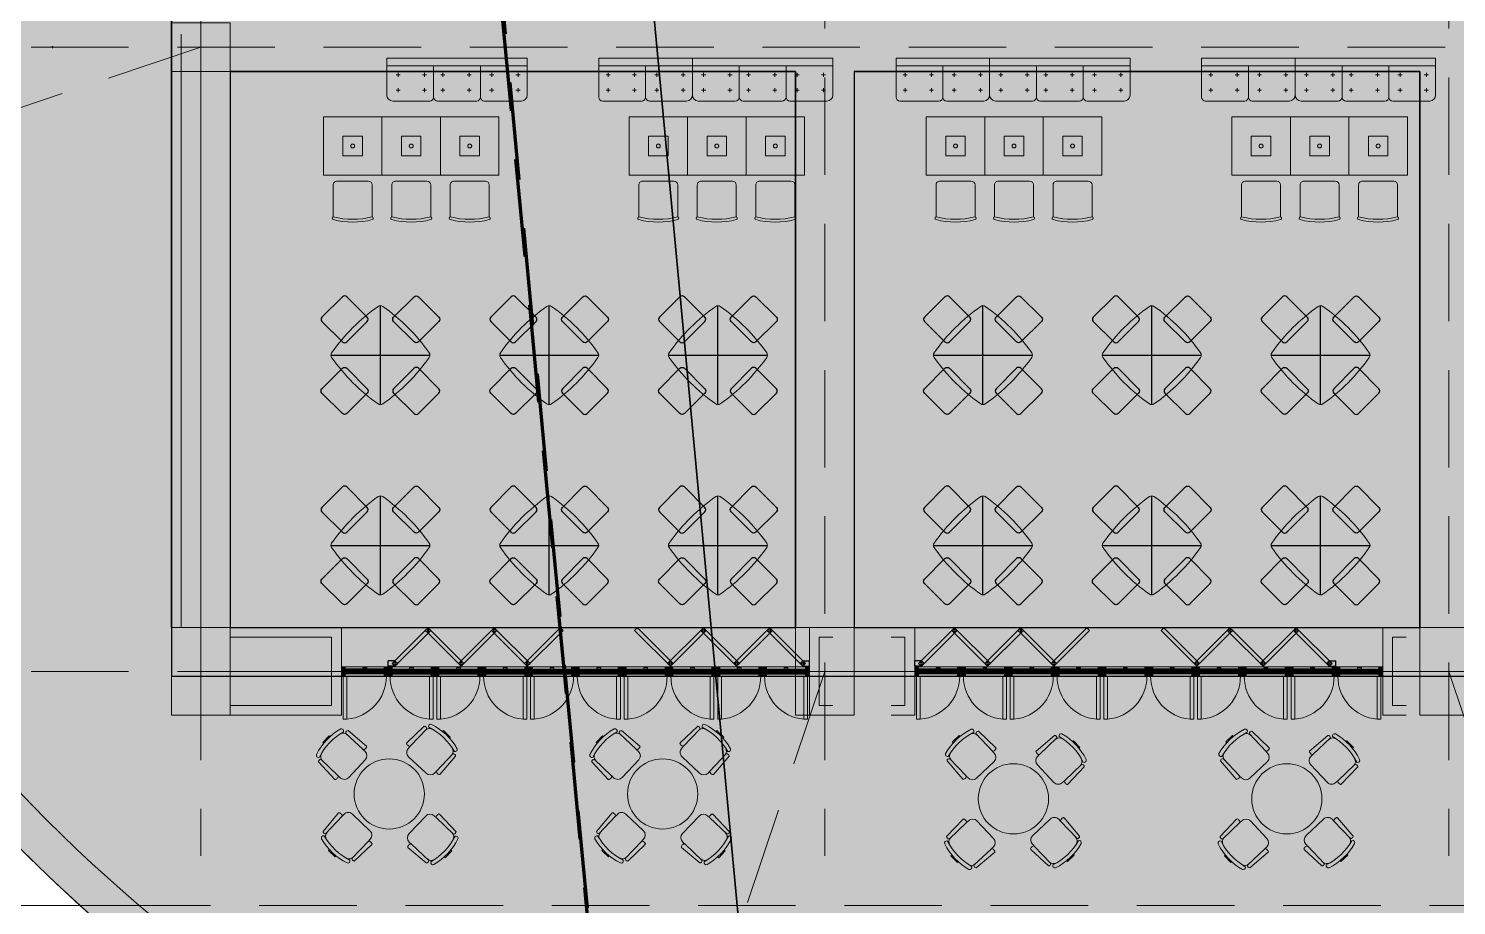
# Model space of a CAD drawing. Header units: inches. Extents: x -1373420 to 1275728, y -1279082 to 1370051.
# Drawn here: x 8331 to 9063, y 35204 to 35653 of the extents above; entities that cross this region are included whole.
import ezdxf

# ---------------------------------------------------------------- set-up
doc = ezdxf.new("R2010")
doc.units = ezdxf.units.IN
doc.header["$LTSCALE"] = 100
doc.header["$MEASUREMENT"] = 0
for name, pattern in [('$0$HIDDEN', [0.375, 0.25, -0.125]), ('DASHED', [0.75, 0.5, -0.25]), ('DASHED2', [0.375, 0.25, -0.125])]:
    doc.linetypes.add(name, pattern=pattern)
doc.layers.add('6', color=7, linetype='Continuous', true_color=0x57a70c)
doc.layers.add('7', color=7, linetype='Continuous', true_color=0x4a8e0b)
for name, color, linetype, lineweight in [('ar_ Door', 7, 'Continuous', 0), ('Area', 250, 'Continuous', 30), ('beam', 40, 'Continuous', 15), ('Boundary', 1, 'Continuous', 35), ('Building', 250, 'Continuous', 60), ('centerline', 250, 'DASHED', 5), ('COLUMN', 1, 'Continuous', 40), ('FURNITURE', 64, 'Continuous', 5), ('i Furniture', 253, 'Continuous', 18), ('Louver', 33, 'Continuous', 40), ('slab line', 180, 'Continuous', 35), ('WALL', 7, 'Continuous', 35)]:
    doc.layers.add(name, color=color, linetype=linetype, lineweight=lineweight)
doc.layers.add('HS', color=7, linetype='Continuous')

# ---------------------------------------------------------------- blocks, each defined once
blk = doc.blocks.new('hfhf')
at = {"layer": 'ar_ Door'}
h = blk.add_hatch(dxfattribs=at)
h.set_pattern_fill('ANSI31', color=256, scale=3)
h.set_pattern_definition([(45, (0, 0), (-0.2651650429449554, 0.2651650429449554), [])])
h.paths.add_polyline_path([(-27570.99872332611, -11849.77658641422), (-27571.0960264001, -11849.77663226798), (-27572.99778571802, -11849.77752846603), (-27572.99778571802, -11854.52621907218), (-27570.99648507677, -11854.52621907218)])
h.paths.add_polyline_path([(-27548.9977857179, -11849.76621907216), (-27550.99778577341, -11849.76621907216), (-27550.99890734087, -11854.52621907218), (-27548.99890728535, -11854.52621907218)])
h.paths.add_polyline_path([(-27546.99778566238, -11849.76621907216), (-27548.99778571802, -11849.76621907216), (-27548.99778571802, -11854.52621907218), (-27546.99890722983, -11854.52621907218)])
h.paths.add_polyline_path([(-27524.99837341646, -11849.76621907216), (-27526.99872821147, -11849.76621907216), (-27526.99648507656, -11854.52621907218), (-27524.99890728535, -11854.52621907218)])
h = blk.add_hatch(dxfattribs=at)
h.set_pattern_fill('ANSI31', color=256, scale=3, angle=315)
h.set_pattern_definition([(0, (0, 0), (8.326672684688674e-17, 0.375), [])])
h.paths.add_polyline_path([(-27550.99810993441, -11851.14197793387), (-27570.99807544822, -11851.15140285423), (-27570.99713295466, -11853.15140263216), (-27550.99858118135, -11853.14197837802)])
h.paths.add_polyline_path([(-27526.99808521924, -11851.13066799829), (-27546.99810937923, -11851.14009294629), (-27546.99858062616, -11853.14009339043), (-27526.99714272569, -11853.13066777621)])
for p, q in [((-27570.99648507677, -11854.52621907218), (-27570.99872332611, -11849.77658641422)), ((-27561.99809269132, -11851.14669039405), (-27561.99809269132, -11850.14669039405)), ((-27561.99809269132, -11850.14669039405), (-27559.99809269132, -11850.14669039405)), ((-27559.99809269132, -11851.14669039405), (-27559.99809269132, -11850.14669039405)), ((-27550.9977856625, -11849.76574835387), (-27550.99890722983, -11854.52574782562)), ((-27548.99778571802, -11849.76621960069), (-27548.99890728535, -11854.52621907244)), ((-27548.99858090376, -11853.14103588423), (-27548.99778571802, -11853.1410355095)), ((-27548.99810965683, -11851.14103544008), (-27548.99778571802, -11851.14103528743)), ((-27546.99778577354, -11849.7666908475), (-27546.99890734087, -11854.52669031925)), ((-27537.99809729924, -11851.13538047229), (-27537.99809729924, -11850.13538047229)), ((-27537.99809729924, -11850.13538047229), (-27535.99809729924, -11850.13538047229)), ((-27535.99809729924, -11851.13538047229), (-27535.99809729924, -11850.13538047229)), ((-27526.99648507656, -11854.52621907029), (-27526.9987233259, -11849.77658641232))]:
    blk.add_line(p, q, dxfattribs=at)
blk.add_lwpolyline([(-27572.99778571802, -11854.52621907218), (-27524.99778571781, -11854.52621907218), (-27524.99778571781, -11849.76621907216), (-27572.99778571802, -11849.76621907216)], close=True, dxfattribs=at)
at = {"layer": 'Louver'}
for p, q in [((-27570.99807544822, -11851.15140285423), (-27550.99810993441, -11851.14197793387)), ((-27570.99713295466, -11853.15140263216), (-27550.99858118135, -11853.14197837802)), ((-27546.99858062616, -11853.14009339043), (-27526.99714272569, -11853.13066777621)), ((-27546.99810937923, -11851.14009294629), (-27526.99808521925, -11851.13066799829))]:
    blk.add_line(p, q, dxfattribs=at)
blk = doc.blocks.new('fff')
at = {"layer": 'ar_ Door'}
h = blk.add_hatch(dxfattribs=at)
h.set_pattern_fill('ANSI31', color=256, scale=3)
h.set_pattern_definition([(45, (377.1063223124947, -1078.946354312124), (-0.2651650429449554, 0.2651650429449554), [])])
h.paths.add_polyline_path([(-27169.89146334988, -12928.71257338428), (-27171.89146340553, -12928.71257338428), (-27171.89146340553, -12933.4725733843), (-27169.89258491734, -12933.4725733843)])
h.paths.add_polyline_path([(-27147.89205110397, -12928.71257338428), (-27149.89240589898, -12928.71257338428), (-27149.89016276407, -12933.4725733843), (-27147.89258497285, -12933.4725733843)])
h = blk.add_hatch(dxfattribs=at)
h.set_pattern_fill('ANSI31', color=256, scale=3, angle=315)
h.set_pattern_definition([(0, (377.1063223124947, -1078.946354312124), (8.326672684688674e-17, 0.375), [])])
h.paths.add_polyline_path([(-27149.89176290675, -12930.07702231041), (-27169.89178706674, -12930.08644725841), (-27169.89225831367, -12932.08644770256), (-27149.89082041319, -12932.07702208834)])
for p, q in [((-27171.89146340553, -12928.71257391281), (-27171.89258497285, -12933.47257338456)), ((-27171.89178734433, -12930.08738975221), (-27171.89146340553, -12930.08738959955)), ((-27169.89146346104, -12928.71304515963), (-27169.89258502837, -12933.47304463138)), ((-27160.89177498674, -12930.08173478441), (-27160.89177498674, -12929.08173478441)), ((-27160.89177498674, -12929.08173478441), (-27158.89177498674, -12929.08173478441)), ((-27158.89177498674, -12930.08173478441), (-27158.89177498674, -12929.08173478441)), ((-27149.89016276407, -12933.47257338241), (-27149.8924010134, -12928.72294072445)), ((-27171.89225859126, -12932.08739019635), (-27171.89146340553, -12932.08738982162))]:
    blk.add_line(p, q, dxfattribs=at)
blk.add_lwpolyline([(-27171.89258497285, -12933.4725733843), (-27147.89146340532, -12933.4725733843), (-27147.89146340532, -12928.71257338428), (-27171.8914634054, -12928.71257338428)], dxfattribs=at)
at = {"layer": 'Louver'}
for p, q in [((-27169.89178706674, -12930.08644725841), (-27149.89176290675, -12930.07702231041)), ((-27169.89225831367, -12932.08644770256), (-27149.89082041319, -12932.07702208834))]:
    blk.add_line(p, q, dxfattribs=at)
blk = doc.blocks.new('window louvers')
at = {"layer": 'ar_ Door'}
for p, q in [((1324973.408022736, -492366.5892883244), (1324971.504022736, -492366.5892883244)), ((1324971.504022736, -492366.5892883244), (1324971.504022735, -492388.5892883217)), ((1324973.408022735, -492388.5892883217), (1324973.408022736, -492366.5892883244)), ((1324950.360022735, -492388.5892883217), (1324950.360022735, -492393.3492883217)), ((1324950.360022735, -492388.5892883217), (1324951.312022735, -492388.5892883217)), ((1324950.360022735, -492393.3492883217), (1324952.264022735, -492393.3492883217)), ((1324951.312022735, -492388.5892883217), (1324951.312022735, -492390.4932883217)), ((1324951.312022735, -492390.4932883217), (1324952.264022735, -492390.4932883217)), ((1324952.264022735, -492390.4932883217), (1324952.264022735, -492393.3492883217)), ((1324971.504022735, -492388.5892883217), (1324973.408022735, -492388.5892883217)), ((1324973.408022735, -492390.4932883217), (1324972.456022735, -492390.4932883217)), ((1324972.456022735, -492390.4932883217), (1324972.456022735, -492393.3492883217)), ((1324974.360022735, -492393.3492883217), (1324972.456022735, -492393.3492883217)), ((1324973.408022735, -492388.5892883217), (1324973.408022735, -492390.4932883217)), ((1324974.360022735, -492388.5892883217), (1324973.408022735, -492388.5892883217)), ((1324974.360022735, -492388.5892883217), (1324974.360022735, -492393.3492883217))]:
    blk.add_line(p, q, dxfattribs=at)
at = {"layer": 'ar_ Door', "linetype": 'DASHED2', "ltscale": 10}
for p, q in [((1324973.408022735, -492388.5892883245), (1324951.312022735, -492388.5892883217)), ((1324972.456022735, -492393.3492883217), (1324952.264022735, -492393.3492883217))]:
    blk.add_line(p, q, dxfattribs=at)
at = {"layer": 'ar_ Door'}
blk.add_arc((1324973.420431579, -492388.6144955697), 22.1084232151082, 94.97277033807457, 179.9346733495194, dxfattribs=at)
blk = doc.blocks.new('FOLDING DOOR')
at = {"layer": 'FURNITURE', "lineweight": 25}
for p, q in [((1325670.759761496, -492930.4664161069), (1325672.173975058, -492929.0522025444)), ((1325672.173975058, -492931.8806296693), (1325670.759761496, -492930.4664161069)), ((1325673.58818862, -492930.4664161069), (1325672.173975058, -492929.0522025444)), ((1325689.144537807, -492948.8511924174), (1325672.173975058, -492931.880629669)), ((1325690.558751369, -492947.4369788551), (1325673.588188621, -492930.4664161066)), ((1325687.730324245, -492947.4369788549), (1325704.700886993, -492930.4664161064)), ((1325689.144537807, -492948.8511924173), (1325706.115100556, -492931.8806296688)), ((1325704.700886993, -492930.4664161067), (1325706.115100556, -492929.0522025442)), ((1325706.115100556, -492931.8806296691), (1325704.700886993, -492930.4664161067)), ((1325707.529314118, -492930.4664161067), (1325706.115100556, -492929.0522025442)), ((1325706.115100556, -492931.8806296691), (1325707.529314118, -492930.4664161067)), ((1325723.085663305, -492948.8511924173), (1325706.115100556, -492931.8806296688)), ((1325724.499876867, -492947.4369788549), (1325707.529314118, -492930.4664161064)), ((1325721.671449743, -492947.4369788547), (1325738.642012491, -492930.4664161062)), ((1325723.085663305, -492948.8511924171), (1325740.056226054, -492931.8806296687)), ((1325738.642012491, -492930.4664161065), (1325740.056226054, -492929.0522025441)), ((1325740.056226054, -492931.8806296689), (1325738.642012491, -492930.4664161065)), ((1325741.470439616, -492930.4664161065), (1325740.056226054, -492929.0522025441)), ((1325740.056226054, -492931.8806296689), (1325741.470439616, -492930.4664161065)), ((1325757.026788803, -492948.8511924171), (1325740.056226054, -492931.8806296687)), ((1325758.441002365, -492947.4369788547), (1325741.470439616, -492930.4664161062)), ((1325687.730324244, -492947.436978855), (1325689.144537807, -492946.0227652926)), ((1325689.144537807, -492948.8511924173), (1325687.730324245, -492947.4369788548)), ((1325689.144537807, -492948.8511924174), (1325687.730324244, -492947.436978855)), ((1325690.558751369, -492947.436978855), (1325689.144537807, -492946.0227652926)), ((1325689.144537807, -492948.8511924174), (1325690.558751369, -492947.436978855)), ((1325721.671449742, -492947.4369788548), (1325723.085663305, -492946.0227652924)), ((1325723.085663305, -492948.8511924171), (1325721.671449743, -492947.4369788546)), ((1325723.085663305, -492948.8511924173), (1325721.671449742, -492947.4369788548)), ((1325724.499876867, -492947.4369788548), (1325723.085663305, -492946.0227652924)), ((1325723.085663305, -492948.8511924173), (1325724.499876867, -492947.4369788548)), ((1325755.61257524, -492947.4369788548), (1325757.026788803, -492946.0227652924)), ((1325757.026788803, -492948.8511924173), (1325755.61257524, -492947.4369788548)), ((1325758.441002365, -492947.4369788548), (1325757.026788803, -492946.0227652924)), ((1325757.026788803, -492946.0227652924), (1325760.441002365, -492946.0227652924)), ((1325757.026788803, -492948.8511924171), (1325758.441002365, -492947.4369788546)), ((1325757.026788803, -492948.8511924173), (1325758.441002365, -492947.4369788548)), ((1325757.026788803, -492948.8511924173), (1325760.441002365, -492948.8511924173)), ((1325760.441002365, -492948.8511924172), (1325760.441002365, -492946.0227652924))]:
    blk.add_line(p, q, dxfattribs=at)
for centre in [(1325706.115100556, -492930.4664161067), (1325740.056226054, -492930.4664161066), (1325689.144537807, -492947.4369788551), (1325723.085663305, -492947.4369788549), (1325757.026788803, -492947.4369788549)]:
    blk.add_circle(centre, 0.4892889878973326, dxfattribs=at)
blk = doc.blocks.new('A$C1CD03B32')
at = {"ltscale": 6}
for p, q in [((3.999998261511791, 72.00000168170664), (18.99999826151179, 72.00000168170664)), ((9.624294184063103, 66.25147900261945), (7.534543832595261, 66.25147900261945)), ((8.579419008329182, 67.29635417835337), (8.579419008329182, 65.20660382688553)), ((15.37570233896048, 66.25147900261945), (17.46545269042832, 66.25147900261945)), ((16.4205775146944, 67.29635417835337), (16.4205775146944, 65.20660382688553)), ((21.99999826151179, 69.00000168170664), (21.99999826149724, 50.00000168170664)), ((9.624294184063103, 52.74852436079382), (7.534543832595261, 52.74852436079382)), ((8.579419008329182, 51.7036491850599), (8.579419008329182, 53.79339953652774)), ((15.37570233896048, 52.74852436079382), (17.46545269042832, 52.74852436079382)), ((16.4205775146944, 51.7036491850599), (16.4205775146944, 53.79339953652774)), ((19.99999826150452, 48.00000168170664), (3.999998261511791, 48.00000168170664)), ((8.579419008329182, 44.29635417835337), (8.579419008329182, 42.20660382688553)), ((16.4205775146944, 44.29635417835337), (16.4205775146944, 42.20660382688553)), ((21.99999826149724, 46.00000168170664), (21.99999826150452, 26.00000168170664)), ((9.624294184063103, 43.25147900261945), (7.534543832595261, 43.25147900261945)), ((15.37570233896048, 43.25147900261945), (17.46545269042832, 43.25147900261945)), ((9.624294184063103, 29.74852436079382), (7.534543832595261, 29.74852436079382)), ((8.579419008329182, 28.7036491850599), (8.579419008329182, 30.79339953652774)), ((15.37570233896048, 29.74852436079382), (17.46545269042832, 29.74852436079382)), ((16.4205775146944, 28.7036491850599), (16.4205775146944, 30.79339953652774)), ((19.99999826150452, 24.00000168170664), (3.999998261511791, 24.00000168170664)), ((21.99999826150452, 22.00000168170664), (21.99999826150452, 3.000001681706635)), ((9.624294184063103, 18.25147900261945), (7.534543832595261, 18.25147900261945)), ((8.579419008329182, 19.29635417835337), (8.579419008329182, 17.20660382688553)), ((15.37570233896048, 18.25147900261945), (17.46545269042832, 18.25147900261945)), ((16.4205775146944, 19.29635417835337), (16.4205775146944, 17.20660382688553)), ((18.99999826150452, 1.681706635281444e-06), (3.999998261511791, 1.681706635281444e-06)), ((9.624294184063103, 4.748524360793823), (7.534543832595261, 4.748524360793823)), ((8.579419008329182, 3.703649185059902), (8.579419008329182, 5.793399536527744)), ((15.37570233896048, 4.748524360793823), (17.46545269042832, 4.748524360793823)), ((16.4205775146944, 3.703649185059902), (16.4205775146944, 5.793399536527744))]:
    blk.add_line(p, q, dxfattribs=at)
blk.add_lwpolyline([(-1.738488208502531e-06, 72.00000168170664), (3.999998261511791, 72.00000168170664), (3.999998261511791, 1.681706635281444e-06), (-1.738488208502531e-06, 1.681706635281444e-06)], close=True, dxfattribs=at)
for centre, radius, start, end in [((18.99999826151179, 69.00000168170664), 3, 0, 90), ((19.99999826150452, 50.00000168170664), 2, 270, 0), ((19.99999826150452, 46.00000168170664), 2, 0, 90), ((19.99999826150452, 26.00000168170664), 2, 270, 0), ((19.99999826150452, 22.00000168170664), 2, 0, 90), ((18.99999826150452, 3.000001681706635), 3, 270, 0)]:
    blk.add_arc(centre, radius, start, end, dxfattribs=at)
blk = doc.blocks.new('A$C720801CC')
at = {"true_color": 0xffffff}
h = blk.add_hatch(color=7, dxfattribs=at)
h.dxf.hatch_style = 1
h.paths.add_polyline_path([(8.03632832423167, 15.73159890631112, -0.4142135623730951), (8.03632832423167, 17.98159890631116), (8.74007197585751, 18.68534255793699, 0.02027239898559349), (2.425014832333188, 23.51579507850483, 0.1543168379545265), (1.27528935491329, 23.8792953606401), (1.275289354912457, -1.50736212436543), (26.66194683991223, -1.507362124367499, 0.1543168379545742), (26.29844655777734, -0.3576366469471068, 0.0202723989855929), (21.46799403721171, 5.957420496578614), (20.76425038558808, 5.253676844954843, -0.4142135623731245), (18.51425038558806, 5.25367684495473)])
h.paths.add_polyline_path([(1.27528935491329, 23.8792953606401, 0.1543168379545208), (0.1255638774933843, 23.51579507850499, 0.02027239898560661), (-6.189493266035527, 18.68534255793469), (-5.485749614412004, 17.98159890631116, -0.4142135623730936), (-5.485749614412009, 15.73159890631112), (-15.9636716757684, 5.25367684495473, -0.4142135623731193), (-18.2136716757684, 5.253676844954827), (-18.91741532739073, 5.957420496577285, 0.02027239898557979), (-23.74786784795389, -0.3576366469438534, 0.1543168379544669), (-24.11136813008893, -1.507362124363359), (1.275289354912457, -1.50736212436543)])
h.paths.add_polyline_path([(1.275289354912456, -1.507362124365429), (-24.11136813008893, -1.507362124363359, 0.1543168379544699), (-23.74786784795405, -2.657087601782941, 0.02027239898558054), (-18.91741532739172, -8.97214474530508), (-18.21367167576841, -8.268401093681637, -0.4142135623731221), (-15.9636716757684, -8.268401093681533), (-5.485749614412009, -18.74632315503793, -0.4142135623730941), (-5.485749614412009, -20.99632315503797), (-6.189493266038561, -21.70006680666452, 0.02027239898560819), (0.1255638774900731, -26.53051932723619, 0.1543168379547386), (1.275289354911623, -26.89401960937148)])
h.paths.add_polyline_path([(18.51425038558806, -8.268401093681536, -0.4142135623731212), (20.76425038558806, -8.26840109368163), (21.46799403721405, -8.972144745307737, 0.02027239898558058), (26.29844655777722, -2.657087601786209, 0.1543168379543638), (26.66194683991223, -1.507362124367499), (1.275289354912455, -1.50736212436543), (1.275289354911623, -26.89401960937149, 0.1543168379543181), (2.425014832329929, -26.53051932723633, 0.02027239898560815), (8.740071975859195, -21.7000668066655), (8.036328324231665, -20.99632315503797, -0.4142135623730933), (8.03632832423167, -18.74632315503793)])
h.paths.add_polyline_path([(21.46799403721404, -8.972144745307737, -0.04597399175256377), (8.740071975859173, -21.7000668066655), (18.51425038558806, -31.47424521639436, 0.4142135623730689), (20.76425038558787, -31.47424521639446), (31.24217244694606, -20.99632315503809, 0.4142135623730949), (31.24217244694626, -18.74632315504164)])
h.paths.add_polyline_path([(31.24217244694626, 15.73159890631484, 0.4142135623730949), (31.24217244694606, 17.98159890631128), (20.76425038558787, 28.45952096766765, 0.4142135623730694), (18.51425038558806, 28.45952096766755), (8.74007197585749, 18.68534255793699, -0.04597399175256378), (21.4679940372117, 5.957420496578564)])
h.paths.add_polyline_path([(-6.189493266035527, 18.68534255793467), (-15.9636716757684, 28.45952096766755, 0.4142135623730699), (-18.21367167576821, 28.45952096766765), (-28.6915937371264, 17.98159890631128, 0.4142135623730949), (-28.6915937371266, 15.73159890631483), (-18.91741532739073, 5.957420496577278, -0.0459739917525637)])
h.paths.add_polyline_path([(-18.91741532739175, -8.972144745305101), (-28.6915937371266, -18.74632315504164, 0.4142135623730958), (-28.6915937371264, -20.99632315503809), (-18.21367167576821, -31.47424521639446, 0.4142135623730698), (-15.9636716757684, -31.47424521639436), (-6.189493266038561, -21.7000668066645, -0.04597399175256372)])
at = {"lineweight": 25}
for p, q in [((1.27528935491329, 23.8792953606401), (1.275289354911623, -26.89401960937148)), ((-24.11136813008893, -1.507362124363359), (26.66194683991223, -1.507362124367499))]:
    blk.add_line(p, q, dxfattribs=at)
for points in [[(-15.96367167576835, 5.253676844954777), (-5.485749614411986, 15.73159890631114, 0.414213562373083), (-5.485749614411986, 17.98159890631114), (-15.96367167576835, 28.45952096766751, 0.4142135623731171), (-18.21367167576835, 28.45952096766751), (-28.69159373712654, 17.98159890631114, 0.4142135623730728), (-28.69159373712654, 15.73159890631478), (-18.21367167576835, 5.253676844954777, 0.4142135623731193)], [(18.51425038558801, 5.253676844954777), (8.036328324231647, 15.73159890631114, -0.414213562373083), (8.036328324231647, 17.98159890631114), (18.51425038558801, 28.45952096766751, -0.4142135623731171), (20.76425038558801, 28.45952096766751), (31.2421724469462, 17.98159890631114, -0.4142135623730728), (31.2421724469462, 15.73159890631478), (20.76425038558801, 5.253676844954777, -0.4142135623731193)], [(-15.96367167576835, -8.26840109368158), (-5.485749614411986, -18.74632315503795, -0.414213562373083), (-5.485749614411986, -20.99632315503795), (-15.96367167576835, -31.47424521639432, -0.4142135623731171), (-18.21367167576835, -31.47424521639432), (-28.69159373712654, -20.99632315503795, -0.4142135623730728), (-28.69159373712654, -18.74632315504159), (-18.21367167576835, -8.26840109368158, -0.4142135623731193)], [(18.51425038558801, -8.26840109368158), (8.036328324231647, -18.74632315503795, 0.414213562373083), (8.036328324231647, -20.99632315503795), (18.51425038558801, -31.47424521639432, 0.4142135623731171), (20.76425038558801, -31.47424521639432), (31.2421724469462, -20.99632315503795, 0.4142135623730728), (31.2421724469462, -18.74632315504159), (20.76425038558801, -8.26840109368158, 0.4142135623731193)]]:
    blk.add_lwpolyline(points, format="xyb", close=True, dxfattribs=at)
for centre, radius, start, end in [((56.51287940817353, -56.7449521776188), 98.08831175460134, 125.090020270569, 144.9099797294348), ((1.275289354913184, 21.8792953606401), 2, 54.9099797294238, 125.0900202705683), ((-53.96230069835748, -56.74495217761155), 98.08831175460134, 35.09002027055775, 54.90997972942353), ((-22.11136813008893, -1.507362124363532), 2, 144.9099797294352, 215.0900202705558), ((56.51287940818254, 53.73022792887893), 98.08831175460134, 215.0900202705559, 234.9099797294222), ((-53.962300698352, 53.73022792888618), 98.08831175460134, 305.0900202705702, 324.9099797294366), ((24.66194683991223, -1.50736212436658), 2, 324.9099797294371, 35.09002027055774), ((1.275289354910115, -24.89401960937148), 2, 234.9099797294217, 305.0900202705687)]:
    blk.add_arc(centre, radius, start, end)
blk = doc.blocks.new('FURN_GEN_090')
for p, q in [((-11478.48713254411, 15058.42553546662), (-11478.48713254411, 15042.06373546662)), ((-11458.48713254411, 15042.06373546662), (-11458.48713254411, 15058.42553546662)), ((-11476.48713254411, 15040.06373546662), (-11460.48713254411, 15040.06373546662))]:
    blk.add_line(p, q)
for centre, radius, start, end in [((-11468.48713254411, 15019.79168546662), 41.27199999999525, 75.97796999991105, 104.0219999998863), ((-11478.25683254411, 15059.11673546662), 0.7532336000029903, 107.8004999998569, 188.6619999996913), ((-11478.35203254411, 15059.06363546662), 0.6522302000032755, 185.3118999999097, 258.0499999995628), ((-11468.48713254411, 15018.38336546662), 41.27199999999525, 75.97796999991105, 104.0219999998863), ((-11458.71743254411, 15059.11673546662), 0.7532335999955265, 351.3380000003086, 72.19953000002856), ((-11458.62213254411, 15059.06363546662), 0.652230199996704, 281.9500000004372, 354.6881000000903), ((-11476.48713254411, 15042.06373546662), 2, 180, 270), ((-11460.48713254411, 15042.06373546662), 2, 270, 0)]:
    blk.add_arc(centre, radius, start, end)
blk = doc.blocks.new('A$C7E3C0557')
blk.add_lwpolyline([(30.00001218658872, 53.99994179427449), (1.218658871948719e-05, 53.99994179427449), (1.218658871948719e-05, 23.99994179427449), (30.00001218658872, 23.99994179427449)], close=True)
at = {"linetype": '$0$HIDDEN'}
blk.add_lwpolyline([(20.00001218658872, 43.99994179427449), (10.00001218658872, 43.99994179427449), (10.00001218658872, 33.99994179427449), (20.00001218658872, 33.99994179427449)], close=True, dxfattribs=at)
blk.add_circle((15.00001218658872, 38.99994179427449), 1, dxfattribs=at)
at = {"rotation": 180}
blk.add_blockref('FURN_GEN_090', (-11453.48712035752, 15061.06367726089), dxfattribs=at)
blk = doc.blocks.new('A$C31462B0E')
at = {"ltscale": 6}
for p, q in [((3.760651452466846e-06, 2.999999956649845), (3.760651452466846e-06, 17.99999995664257)), ((24.00000376065145, 1.999999956649845), (24.00000376065145, 17.99999995664257)), ((48.00000376065145, 1.999999956649845), (48.00000376065145, 17.99999995664257)), ((3.703651264004293, 13.42057920982188), (5.793401615475887, 13.42057920982188)), ((4.74852643974009, 12.37570403409336), (4.74852643974009, 14.46545438555768)), ((19.29635625729861, 13.42057920982188), (17.20660590582702, 13.42057920982188)), ((18.25148108156282, 12.37570403409336), (18.25148108156282, 14.46545438555768)), ((28.70365126400429, 13.42057920982188), (30.79340161547589, 13.42057920982188)), ((29.74852643974009, 12.37570403409336), (29.74852643974009, 14.46545438555768)), ((44.29635625729861, 13.42057920982188), (42.20660590582702, 13.42057920982188)), ((43.25148108156282, 12.37570403409336), (43.25148108156282, 14.46545438555768)), ((3.703651264004293, 5.579420703463256), (5.793401615475887, 5.579420703463256)), ((4.74852643974009, 6.624295879191777), (4.74852643974009, 4.53454552772746)), ((19.29635625729861, 5.579420703463256), (17.20660590582702, 5.579420703463256)), ((18.25148108156282, 6.624295879191777), (18.25148108156282, 4.53454552772746)), ((28.70365126400429, 5.579420703463256), (30.79340161547589, 5.579420703463256)), ((29.74852643974009, 6.624295879191777), (29.74852643974009, 4.53454552772746)), ((44.29635625729861, 5.579420703463256), (42.20660590582702, 5.579420703463256)), ((43.25148108156282, 6.624295879191777), (43.25148108156282, 4.53454552772746)), ((22.00000376065145, -4.335015546530485e-08), (3.000003760651452, -4.335015546530485e-08)), ((46.00000376065145, -4.334287950769067e-08), (26.00000376065145, -4.335015546530485e-08))]:
    blk.add_line(p, q, dxfattribs=at)
blk.add_lwpolyline([(48.00000376065145, 21.99999995664257), (48.00000376065145, 17.99999995664257), (3.760651452466846e-06, 17.99999995664257), (3.760651452466846e-06, 21.99999995664257)], close=True, dxfattribs=at)
for centre, radius, start, end in [((3.000003760651452, 2.999999956649845), 3, 180, 270), ((22.00000376065145, 1.999999956649845), 2, 270, 0), ((26.00000376065145, 1.999999956649845), 2, 180, 270), ((46.00000376065145, 1.999999956649845), 2, 270, 0)]:
    blk.add_arc(centre, radius, start, end, dxfattribs=at)
blk = doc.blocks.new('CSB-19')
at = {"true_color": 0xffffff}
h = blk.add_hatch(color=7, dxfattribs=at)
h.dxf.hatch_style = 1
h.paths.add_polyline_path([(-166.2740140690239, 451.6802071027209, 0.3514482807202369), (-224.9844973496694, 378.4705653534959), (-224.9844973496701, 108.4698633155745), (-224.9844973496701, 75.0000000000002, 0.4142135623730958), (-149.9844973496701, 0), (149.9844973496701, 0, 0.4142135623730948), (224.9844973496701, 74.99999999999994), (224.9844973496702, 113.4698633155745), (224.9844973496702, 378.4705653534959, 0.3514482807202363), (166.2740140690248, 451.6802071027208, 0.1099086167883524)])
h.paths.add_polyline_path([(-224.9844973496701, 407.9340603827354, 0.3844116695995251), (-268.5852898918679, 408.1017820970133), (-284.9844973496703, 108.4698633155744, 0.4142135623730776), (-274.9844973496707, 98.46986331557457, 0.1399535200281672), (-234.9844973496701, 98.46986331557446, 0.4142135623730933), (-224.9844973496701, 108.4698633155745)])
h.paths.add_polyline_path([(224.9844973496702, 108.4698633155745, 0.4142135623731275), (234.984497349671, 98.46986331557417, 0.1399535200281632), (274.9844973496705, 98.46986331557446, 0.4142135623730893), (284.9844973496703, 108.4698633155745), (268.5852898918679, 408.1017820970131, 0.3895177484134671), (224.9844973496701, 407.7088456491962)])
h.paths.add_polyline_path([(219.6042496708807, 437.7817397935922, 0.6425915257622954), (219.6042496708528, 487.8265857967059, 0.1465063369744357), (-219.6042496708799, 487.8265857966978, 0.6250215174974713), (-219.6042496708808, 437.7817397935922, -0.1465063369744457)])
h.paths.add_polyline_path([(-57.75000519714432, 534.0457983440265), (-57.75000519714433, 517.8186981200507, -0.03777145772546295), (57.75000519714547, 517.8186981200507), (57.75000519714547, 534.0457983440265)])
at = {"lineweight": 5}
for p, q in [((-57.75000519714433, 517.8186981200508), (-57.75000519714433, 534.0457983440265)), ((-57.75000519714433, 534.0457983440265), (57.75000519714548, 534.0457983440265)), ((57.75000519714548, 517.8186981200508), (57.75000519714548, 534.0457983440265)), ((-284.9844973496703, 108.4698633155745), (-268.5852898918679, 408.1017820970131)), ((-224.9844973496701, 108.4698633155745), (-224.9844973496701, 407.9340603827354)), ((224.9844973496701, 108.4698633155745), (224.9844973496701, 407.7088456491962)), ((284.9844973496703, 108.4698633155745), (268.5852898918679, 408.1017820970131)), ((-224.9844973496702, 113.4698633155745), (-224.9844973496701, 75)), ((-149.9844973496701, 0), (149.9844973496701, 0)), ((224.9844973496702, 113.4698633155745), (224.9844973496701, 75))]:
    blk.add_line(p, q, dxfattribs=at)
for centre, radius, start, end in [((-246.877851962556, 383.8525506867896), 32.54593807899078, 47.72491317505745, 131.8342829587422), ((-207.4067768213605, 462.8041627951452), 27.83702564541322, 115.9874604963821, 244.0125395036175), ((-149.9844973496694, 378.4705653534959), 75, 102.5442503250412, 180), ((1.810519317839746e-14, -245.5568467761728), 765.5568467761728, 73.33020278625109, 106.6697972137488), ((-1.606518962490012e-13, -295.6016927792784), 765.5568467761728, 73.33020278625109, 106.6697972137488), ((149.9844973496702, 378.4705653534959), 75, 0, 77.45574967495882), ((208.1739189743727, 462.804162795145), 27.50952767133908, 294.5510870453493, 65.44891295465007), ((246.9988238778456, 384.1673053246106), 32.23095861657264, 47.95275049136362, 133.0799367276355), ((-274.9844973496703, 108.4698633155745), 10, 180, 270), ((-254.9844973496702, 168.5226216909567), 72.85182877594555, 254.06600307015, 285.93399692985), ((-234.9844973496702, 108.4698633155745), 10, 270, 0), ((-149.9844973496701, 75), 75, 180, 270), ((149.9844973496701, 75), 75, 270, 7.016477563892661e-15), ((234.9844973496702, 108.4698633155745), 10, 180, 270), ((254.9844973496702, 168.5226216909567), 72.85182877594555, 254.06600307015, 285.93399692985), ((274.9844973496703, 108.4698633155745), 10, 270, 7.016477563892661e-15)]:
    blk.add_arc(centre, radius, start, end, dxfattribs=at)
blk = doc.blocks.new('gesjf')
at = {"lineweight": 13, "true_color": 0xffffff}
h = blk.add_hatch(color=7, dxfattribs=at)
edge = h.paths.add_edge_path()
edge.add_arc((32433.76672303061, 24829.7891051002), 17.9999999999709, 0, 360)
at = {"linetype": 'ByBlock'}
blk.add_circle((32433.76672303066, 24829.78910510017), 18, dxfattribs=at)
at = {"extrusion": (0, 0, -1), "yscale": 0.04119496879890844, "zscale": -0.04119496879890844}
for p, xscale, rotation in [((-32417.22990046674, 24842.70713095711), 0.04119496879890844, 313.4933916319932), ((-32448.1897175582, 24844.64022405937), 0.04119496879890844, 43.49339163199322), ((-32419.40249980346, 24815.19086450393), -0.04119496879890844, 223.4933916319932), ((-32448.19971755819, 24813.98022405937), -0.04119496879890844, 133.4933916319932)]:
    blk.add_blockref('CSB-19', p, dxfattribs=dict(at, xscale=xscale, rotation=rotation))
blk = doc.blocks.new('A$C284706ac')
at = {"layer": 'COLUMN', "lineweight": 60}
h = blk.add_hatch(color=256, dxfattribs=at)
h.dxf.hatch_style = 1
h.paths.add_polyline_path([(1018.402762244747, 1036.728884257609), (1048.402762244747, 1036.728884257609), (1048.402762244747, 1081.728884257842), (1018.402762244747, 1081.728884257842)])
h.paths.add_polyline_path([(378.4027622446879, 1036.728884257493), (408.4027622446879, 1036.728884257493), (408.4027622446879, 1081.728884257725), (378.4027622446879, 1081.728884257725)])
h.paths.add_polyline_path([(698.4027622447461, 1036.728884257507), (728.4027622447461, 1036.728884257507), (728.4027622447461, 1081.72888425774), (698.4027622447461, 1081.72888425774)])
h.paths.add_polyline_path([(58.40276224474655, 1036.728884257609), (88.40276224474655, 1036.728884257609), (88.40276224474655, 1081.728884257842), (58.40276224474655, 1081.728884257842)])
h.paths.add_polyline_path([(1018.402762244747, 726.7288842577254), (1048.402762244747, 726.7288842577254), (1048.402762244747, 751.7288842577254), (1018.402762244747, 751.7288842577254)])
h.paths.add_polyline_path([(58.40276224474655, 726.7288842577254), (88.40276224474655, 726.7288842577254), (88.40276224474655, 751.7288842577254), (58.40276224474655, 751.7288842577254)])
h.paths.add_polyline_path([(58.40276224474655, 406.7288842577254), (88.40276224474655, 406.7288842577254), (88.40276224474655, 431.7288842577254), (58.40276224474655, 431.7288842577254)])
h.paths.add_polyline_path([(1018.402762244747, 406.7288842577254), (1048.402762244747, 406.7288842577254), (1048.402762244747, 431.7288842577254), (1018.402762244747, 431.7288842577254)])
h.paths.add_polyline_path([(698.4027622447461, 121.7288842580165), (728.4027622447461, 121.7288842580165), (728.4027622447461, 76.72888425778365), (698.4027622447461, 76.72888425778365)])
h.paths.add_polyline_path([(1018.402762244747, 121.7288842578419), (1048.402762244747, 121.7288842578419), (1048.402762244747, 76.72888425760902), (1018.402762244747, 76.72888425760902)])
h.paths.add_polyline_path([(378.4027622447461, 121.7288842579583), (408.4027622447461, 121.7288842579583), (408.4027622447461, 76.72888425772544), (378.4027622447461, 76.72888425772544)])
h.paths.add_polyline_path([(58.40276224474655, 121.7288842578419), (88.40276224474655, 121.7288842578419), (88.40276224474655, 76.72888425760902), (58.40276224474655, 76.72888425760902)])
blk.add_point((-2.655852332771246, 419.2288842577254))
at = {"layer": 'beam', "lineweight": 25}
for p, q in [((58.40276224474655, 1061.728884257609), (58.40276224474655, 96.72888425784186)), ((88.40276224474655, 406.7288842577254), (378.4027622447461, 406.7288842577255)), ((88.40276224474655, 406.7288842577254), (88.40276224474655, 121.7288842578418)), ((378.4027622447461, 406.7288842577256), (378.4027622447461, 121.7288842579001)), ((408.4027622447461, 406.7288842577256), (408.4027622447461, 121.7288842579001)), ((408.4027622446879, 406.7288842577254), (698.4027622447461, 406.7288842577254)), ((698.4027622447461, 406.7288842577256), (698.4027622447461, 121.7288842580165)), ((88.40276224474655, 121.7288842578418), (378.4027622446879, 121.7288842578418)), ((408.4027622446879, 121.7288842578419), (698.4027622447461, 121.7288842578419)), ((58.40276224474655, 96.72888425784186), (1048.402762244747, 96.72888425784184))]:
    blk.add_line(p, q, dxfattribs=at)
for points in [[(58.40276224474655, 121.7288842578419), (58.40276224474655, 1036.728884257609)], [(88.40276224474655, 406.7288842577254), (88.40276224474655, 121.7288842578419)], [(378.4027622447461, 406.7288842577254), (88.40276224474655, 406.7288842577254)], [(378.4027622446879, 121.7288842579001), (378.4027622446879, 406.7288842577253)], [(408.4027622446879, 406.7288842577256), (408.4027622446879, 121.7288842579001)], [(698.4027622447461, 406.7288842577254), (408.4027622446879, 406.7288842577254)], [(698.4027622447461, 121.7288842580165), (698.4027622447461, 406.7288842577255)]]:
    blk.add_lwpolyline(points, dxfattribs=at)
at = {"layer": 'centerline'}
for p, q in [((73.40276224474657, 1153.728884257842), (73.40276224474657, 4.728884257609025)), ((393.4027622447463, 1153.728884257842), (393.4027622447461, 4.728884257609025)), ((713.4027622447466, 1153.728884257842), (713.4027622447461, 4.728884257609025)), ((73.40276224474655, 419.2288842577254), (-194.5028147265402, 329.4740873747796)), ((-13.59723775525345, 419.2288842577254), (1120.402762244747, 419.2288842577254)), ((-13.59723775525345, 99.22888425772545), (1120.402762244747, 99.22888425772545)), ((393.4027622447465, 99.22888425772544), (303.6479653618007, -168.6766927135614)), ((713.4027622447466, 99.22888425772544), (803.1575591276924, -168.6766927135614))]:
    blk.add_line(p, q, dxfattribs=at)
for points in [[(58.40276224474655, 406.7288842577254), (88.40276224474655, 406.7288842577254), (88.40276224474655, 431.7288842577254), (58.40276224474655, 431.7288842577254)], [(58.40276224474655, 121.7288842578419), (88.40276224474655, 121.7288842578419), (88.40276224474655, 76.72888425760902), (58.40276224474655, 76.72888425760902)], [(378.4027622447461, 121.7288842579583), (408.4027622447461, 121.7288842579583), (408.4027622447461, 76.72888425772544), (378.4027622447461, 76.72888425772544)], [(698.4027622447461, 121.7288842580165), (728.4027622447461, 121.7288842580165), (728.4027622447461, 76.72888425778365), (698.4027622447461, 76.72888425778365)]]:
    blk.add_lwpolyline(points, close=True, dxfattribs=at)
blk = doc.blocks.new('A$C225d3f41')
at = {"layer": 'Boundary', "flags": 128}
blk.add_lwpolyline([(24704.75122254289, 39600.64567039739), (22808.88508081011, 37774.62204834837), (19559.03676639119, 35342.41152920825), (19469.50920733617, 35347.52963944019), (19080.88716009253, 36298.90602338108), (18800.48622760433, 36331.64710627437), (17795.10852284217, 36473.55037800001), (17362.22574276949, 41096.15168668943)], dxfattribs=at)

msp = doc.modelspace()

# ---------------------------------------------------------------- hatches: boundary and pattern name
at = {"layer": '6', "lineweight": 15}
h = msp.add_hatch(color=256, dxfattribs=at)
h.dxf.hatch_style = 1
edge = h.paths.add_edge_path()
edge.add_arc((9298.713609709666, 35807.00647915476), 1959.170877420073, 192.230564374479, 243.6882936273341)
edge.add_line((8430.302601830783, 34050.81376526322), (8490.115452039525, 34021.22279975873))
edge.add_line((8490.115452039525, 34021.22279975873), (8469.313462759765, 33979.17529479887))
edge.add_arc((8361.756468271346, 34032.38652453647), 119.9997584729601, 242.3022201460983, 333.6772058903276, ccw=False)
edge.add_arc((9291.621884342265, 35803.68591177275), 2120.537488991531, 192.1915485393731, 242.30222014609842, ccw=False)
edge.add_line((7218.908760097723, 35355.8694909004), (7384.009986231096, 35391.96363658429))
at = {"layer": '7', "lineweight": 15}
h = msp.add_hatch(color=256, dxfattribs=at)
h.dxf.hatch_style = 1
edge = h.paths.add_edge_path()
edge.add_line((8279.161785617525, 36423.67966378666), (8380.203454914483, 36423.67966378666))
edge.add_arc((8899.16178561753, 35803.67966378666), 808.5281374238531, 100.5346493829054, 129.9303281487529, ccw=False)
edge.add_line((8751.338496163335, 36598.57967265635), (8629.436480002763, 36858.26098614851))
edge.add_arc((8899.161785617409, 35803.67966378672), 1088.528137423765, 104.346715457002, 104.9937650872716)
edge.add_arc((8899.161785617518, 35803.67966378666), 1088.52813742385, 104.9937650872763, 170.6272919764021)
edge.add_line((7825.165664799132, 35980.95300761052), (8103.492938091496, 35947.30707789235))
edge.add_arc((8899.16178561753, 35803.67966378666), 808.5281374238598, 140.069671851248, 169.7676391853823, ccw=False)
edge.add_line((8279.161785617525, 36322.6379944897), (8279.161785617525, 36423.67966378666))
edge = h.paths.add_edge_path()
edge.add_line((8380.203454914486, 35183.67966378666), (8279.161785617525, 35183.67966378666))
edge.add_line((8279.161785617525, 35183.67966378666), (8279.161785617525, 35284.72133308362))
edge.add_arc((8899.16178561909, 35803.67966378767), 808.5281374257028, 188.8164373086335, 219.930328148736, ccw=False)
edge.add_line((8100.186851683846, 35679.75709137954), (7821.428072211962, 35650.76285976399))
edge.add_arc((8899.161785617525, 35803.67966378666), 1088.528137423859, 188.0756424599639, 269.6597984434088)
edge.add_line((8892.69853834294, 34715.17071462817), (8892.69853834294, 34995.17735986863))
edge.add_arc((8899.161785617525, 35803.67966378666), 808.5281374238525, 230.0696718512479, 269.54198163585886, ccw=False)
at = {"layer": 'HS', "lineweight": 15, "true_color": 0xfeeab9}
h = msp.add_hatch(color=254, dxfattribs=at)
h.dxf.hatch_style = 1
edge = h.paths.add_edge_path()
edge.add_arc((9298.71969477698, 35801.38808663854), 1958.969024652586, 147.3255641793727, 166.8498249700326, ccw=False)
edge.add_line((7649.754105525542, 36858.96651163263), (7770.472714249991, 36781.91288037877))
edge.add_line((7770.472714249991, 36781.91288037877), (7890.040205756013, 36929.72403615503))
edge.add_line((7890.040205756013, 36929.72403615503), (7770.263480848706, 37025.95438780057))
edge.add_arc((9317.85273927348, 35778.62807263617), 1987.675891410204, 121.8817237673907, 141.1318730630796, ccw=False)
edge.add_line((8268.02692795622, 37466.44358837994), (8577.874979001339, 36966.95347329409))
edge.add_line((8577.874979001339, 36966.95347329409), (8500.568863821522, 36882.19695286996))
edge.add_line((8500.568863821522, 36882.19695286996), (8323.931303583187, 37030.49873112344))
edge.add_arc((9291.613666894504, 35803.67966378811), 1562.528137423863, 128.2654405089039, 237.4450921742497)
edge.add_line((8450.805397233271, 34486.66195930933), (8240.050752648749, 34158.06509679015))
edge.add_line((8240.050752648749, 34158.06509679015), (8053.677292818858, 34293.48797593464))
edge.add_line((8053.677292818858, 34293.48797593464), (8070.154353634673, 34313.05228834853))
edge.add_line((8070.154353634673, 34313.05228834853), (8075.647747206604, 34308.57937157632))
edge.add_line((8075.647747206604, 34308.57937157632), (8210.065661986402, 34473.66415920562))
edge.add_arc((9016.382341381111, 35501.44521886711), 1306.323273186621, 223.4697847298289, 231.8850415104479, ccw=False)
edge.add_line((8068.334844896206, 34602.73144992968), (7902.242045982406, 34433.23871703215))
edge.add_arc((9291.615353032728, 35803.68098187262), 1951.530216933625, 192.1773766106307, 224.6069839522733, ccw=False)
edge.add_line((7383.996009639537, 35392.0274524123), (7671.190798151874, 35454.92580673732))
edge.add_arc((9291.613666894486, 35803.6796637881), 1657.528137423865, 166.8991216937976, 192.146145644706, ccw=False)
edge.add_line((7677.226855083209, 36179.38533076911), (7391.120497653537, 36247.06166974876))
h = msp.add_hatch(color=254, dxfattribs=at)
h.dxf.hatch_style = 1
edge = h.paths.add_edge_path()
edge.add_arc((8899.161785615972, 35803.67966378813), 808.5281374238502, 0, 360)

# ---------------------------------------------------------------- linework, layer by layer
at = {"lineweight": 15}
msp.add_lwpolyline([(8380.203454914486, 35183.67966378666), (8279.161785617525, 35183.67966378666), (8279.161785617525, 35284.72133308362, -0.1366002080572286), (8100.186851683846, 35679.75709137954), (7821.428072211962, 35650.76285976399, 0.3718179742824982), (8892.69853834294, 34715.17071462817), (8892.69853834294, 34995.17735986863, -0.1739538700848858)], format="xyb", close=True, dxfattribs=at)
at = {"layer": '7', "lineweight": 15}
msp.add_lwpolyline([(7384.009986231096, 35391.96363658429, 0.2283773310844428), (8430.302601830783, 34050.81376526322), (8490.115452039525, 34021.22279975873), (8469.313462759765, 33979.17529479887, -0.4212600176870277), (8305.979652049065, 33926.13734192467, -0.2222013465315255), (7218.908760097723, 35355.8694909004)], format="xyb", close=True, dxfattribs=at)
at = {"layer": 'Area', "lineweight": 15}
msp.add_lwpolyline([(8419.161785617525, 35323.67966378666), (9379.161785617525, 35323.67966378666), (9379.161785617525, 36283.67966378666), (8419.161785617525, 36283.67966378666)], close=True, dxfattribs=at)
msp.add_lwpolyline([(8299.161785617525, 35292.03855567557), (8299.161785617525, 35203.67966378666), (8387.520677506454, 35203.67966378666)], dxfattribs=at)
for centre, radius, start, end in [((9291.613666896064, 35803.67966378666), 2048.528137423857, 115.3680614472011, 243.6772058917285), ((8899.161785617525, 35803.67966378666), 1108.528137423857, 112.1265011353555, 74.30232246052854)]:
    msp.add_arc(centre, radius, start, end, dxfattribs=at)
at = {"layer": 'beam', "lineweight": 15}
for centre, radius, start, end in [((9291.613666894511, 35803.67966378811), 2054.528137423852, 115.3680614470226, 243.4537787734848), ((9291.613666894511, 35803.67966378811), 2042.528137423852, 115.3680614470226, 243.4531234086967), ((9291.613666894511, 35803.67966378811), 1951.528090892182, 115.1919045076337, 243.6772058900953), ((9291.613666891557, 35803.67966378672), 1951.528090892182, 115.1919045071677, 243.6772058900953), ((9291.613666894511, 35803.67966378811), 1939.528090892182, 115.1908146083685, 243.6772058900953), ((9291.613666891557, 35803.67966378672), 1939.528090892182, 115.1908146079247, 243.6772058900953), ((9291.613666894511, 35803.67966378811), 1574.52813742386, 115.3680614470226, 243.3855359196456), ((9291.613666894511, 35803.67966378811), 1562.52813742386, 115.3680614470226, 243.384418066241)]:
    msp.add_arc(centre, radius, start, end, dxfattribs=at)
at = {"layer": 'Boundary', "color": 18, "linetype": 'DASHED', "lineweight": 120, "true_color": 0x000000, "flags": 128}
msp.add_lwpolyline([(8230.57840465087, 39332.93363673197), (9578.728010949526, 39530.53206192298), (10582.32220329154, 39611.58537933793), (11349.40634651671, 39615.66587415257), (11892.3106881155, 39658.68166823625), (12601.68076685615, 39693.37318696337), (13009.57211903182, 39740.46596088022), (13238.05770684676, 39692.36318580496), (13405.86252686599, 39672.95786852806), (13462.42897188648, 39667.18560524486), (13643.33719363176, 39387.32629797541), (13772.5624529329, 39148.8228292788), (13956.87182251453, 38465.05962098861), (14358.86800092682, 38444.21454194446), (14358.86800092682, 38444.21454194446), (14358.86800092682, 38444.21454194446), (14736.34756779149, 38460.2784177681), (14960.29015166233, 38604.33859915841), (15139.67682319765, 38746.01513750481), (15307.2973968388, 38770.36057717047), (15494.93449460484, 38752.87049977798), (15596.24855049236, 38712.16886988506), (15661.35688933593, 38545.15733240361), (15698.39211485619, 38383.0301693943), (15662.43249482862, 38129.44884717333), (15621.25542801621, 37951.31147384989), (15573.1038844244, 37837.42762043994), (13677.23774269161, 36011.40399839092), (10427.38942827269, 33579.1934792508), (10337.86186921768, 33584.31158948274), (9949.239821974035, 34535.68797342364), (9668.838889485829, 34568.42905631693), (8663.461184723674, 34710.33232804256), (8230.578404650987, 39332.93363673198)], dxfattribs=at)
at = {"layer": 'Boundary', "color": 242, "linetype": 'DASHED', "lineweight": 120, "true_color": 0xcd2027, "flags": 128}
msp.add_lwpolyline([(10210.43635766896, 33902.80432455953), (9047.08002857602, 33902.80432455953), (8691.064090115833, 33148.33305195856), (6001.192592036246, 33148.33305195856), (6001.192592036246, 39419.03745587778), (8217.958159103451, 39419.03745587781), (8663.461184723674, 34710.33232804256), (9949.239821974035, 34535.68797342364)], close=True, dxfattribs=at)
at = {"layer": 'Building', "linetype": 'DASHED', "lineweight": 15, "flags": 128}
for points in [[(8716.253668729056, 37185.18512473007), (8448.693763137053, 37749.47657442801, 0.6506534122054948), (8416.389026397155, 33872.19800188384), (8693.314269268318, 34431.95290641207, -0.660784435421701)], [(8716.253668726102, 37185.18512472868), (8448.693763134099, 37749.47657442661, 0.6506534122054948), (8416.389026394201, 33872.19800188245), (8693.314269265364, 34431.95290641067, -0.660784435421701)]]:
    msp.add_lwpolyline(points, format="xyb", close=True, dxfattribs=at)
for points in [[(8299.161785615972, 35203.67966378813), (9499.161785615972, 35203.67966378813), (9499.161785615972, 36403.67966378813), (8299.161785615972, 36403.67966378813)], [(8299.161785613018, 35203.67966378673), (9499.161785613018, 35203.67966378673), (9499.161785613018, 36403.67966378673), (8299.161785613018, 36403.67966378673)]]:
    msp.add_lwpolyline(points, close=True, dxfattribs=at)
at = {"layer": 'Building', "lineweight": 15}
for centre, radius, start, end in [((9291.613666894511, 35803.67966378811), 2048.528137423852, 115.3680614470226, 243.6772058900953), ((9291.613666891557, 35803.67966378672), 2048.528137423852, 115.3680614470226, 243.6772058900953), ((8899.161785615972, 35803.67966378813), 808.5281374238502, 52.24954266199142, 307.7504573380086), ((8899.161785613018, 35803.67966378673), 808.5281374238571, 132.0903111017884, 227.9096888982116), ((8899.161785615972, 35803.67966378813), 788.5281374238571, 130.4553945777681, 229.5446054222319), ((8899.161785613018, 35803.67966378673), 788.5281374238571, 130.4553945778019, 229.5446054221981), ((8899.161785613018, 35803.67966378673), 788.5281374238571, 229.5446054221981, 319.5446054222319), ((8899.161785613018, 35803.67966378673), 808.5281374238571, 227.9096888982116, 317.9096888983201), ((8899.161785615972, 35803.67966378813), 808.5281374238571, 227.909688897518, 307.7504573380086), ((8899.161785615972, 35803.67966378813), 788.5281374238571, 229.5446054222319, 308.8844524587973)]:
    msp.add_arc(centre, radius, start, end, dxfattribs=at)
at = {"layer": 'slab line', "lineweight": 15, "flags": 128}
for points in [[(7391.120497653537, 36247.06166974876, -0.08539734767290152), (7649.754105525542, 36858.96651163263), (7770.472714249991, 36781.91288037877), (7890.040205756013, 36929.72403615503), (7770.263480848706, 37025.95438780057, -0.08419271076438006), (8268.02692795622, 37466.44358837994), (8577.874979001339, 36966.95347329409), (8500.568863821522, 36882.19695286996), (8323.931303583187, 37030.49873112344, 0.5160260537632972), (8450.805397233271, 34486.66195930933), (8240.050752648749, 34158.06509679015), (8053.677292818858, 34293.48797593464), (8070.154353634673, 34313.05228834853), (8075.647747206604, 34308.57937157632), (8210.065661986402, 34473.66415920562, -0.03673499532347829), (8068.334844896206, 34602.73144992968), (7902.242045982406, 34433.23871703215, -0.142452881233438), (7383.996009639537, 35392.0274524123), (7671.190798151874, 35454.92580673732, -0.1106087140376122), (7677.226855083209, 36179.38533076911)], [(7391.120497650583, 36247.06166974736, -0.08539734767290152), (7649.754105522596, 36858.96651163122), (7770.472714247051, 36781.91288037737), (7890.040205753081, 36929.72403615362), (7770.263480845766, 37025.95438779917, -0.08419271076438006), (8268.026927953266, 37466.44358837855), (8577.874978998389, 36966.95347329269), (8500.568863818567, 36882.19695286857), (8323.931303580248, 37030.49873112204, 0.5160260537632972), (8450.805397230324, 34486.66195930794), (8240.050752645795, 34158.06509678875), (8053.677292815912, 34293.48797593325), (8070.154353631726, 34313.05228834713), (8075.647747203664, 34308.57937157492), (8210.06566198344, 34473.66415920423, -0.03673499532347829), (8068.334844893274, 34602.73144992829), (7902.242045979467, 34433.23871703076, -0.142452881233438), (7383.996009636598, 35392.0274524109), (7671.190798148942, 35454.92580673592, -0.1106087140376122), (7677.226855080269, 36179.38533076771)]]:
    msp.add_lwpolyline(points, format="xyb", close=True, dxfattribs=at)
at = {"layer": 'WALL', "lineweight": 15}
for p, q in [((8404.161785615972, 35650.2696960618), (8404.161785616001, 35346.17966378824)), ((8409.161785615972, 35650.2696960618), (8409.161785616001, 35346.17966378824)), ((8491.249744274319, 35346.17966378824), (8434.161785615972, 35346.17966378824)), ((8491.249744274319, 35346.17966378826), (8434.421326564989, 35346.17966378824)), ((8491.24974427362, 35301.17966378801), (8491.249744274319, 35346.17966378826)), ((8731.25198740985, 35301.17966378801), (8731.251987409152, 35346.17966378826)), ((8731.251987409152, 35346.17966378824), (8743.282085446539, 35346.17966378824)), ((8731.251987409152, 35346.17966378826), (8743.022544497522, 35346.17966378824)), ((8785.251648370133, 35346.17966378824), (8773.221550332746, 35346.17966378824)), ((8785.251648370133, 35346.17966378826), (8773.481091281763, 35346.17966378824)), ((8785.251648369434, 35301.17966378801), (8785.251648370133, 35346.17966378826)), ((9025.253891505665, 35301.17966378801), (9025.253891504966, 35346.17966378826)), ((9025.253891504966, 35346.17966378824), (9037.283989542353, 35346.17966378824)), ((9025.253891504966, 35346.17966378826), (9037.024448593336, 35346.17966378824)), ((8486.249744274086, 35341.17966378824), (8434.161785615972, 35341.17966378824)), ((8486.249744274086, 35341.17966378824), (8434.421326564989, 35341.17966378824)), ((8486.249744274086, 35306.17966378801), (8486.249744274086, 35341.17966378824)), ((8736.251987409385, 35306.17966378801), (8736.251987409385, 35341.17966378824)), ((8736.251987409385, 35341.17966378824), (8743.282085446539, 35341.17966378824)), ((8736.251987409385, 35341.17966378824), (8743.022544497522, 35341.17966378824)), ((8780.2516483699, 35341.17966378824), (8773.221550332746, 35341.17966378824)), ((8780.2516483699, 35341.17966378824), (8773.481091281763, 35341.17966378824)), ((8780.2516483699, 35306.17966378801), (8780.2516483699, 35341.17966378824)), ((9030.2538915052, 35306.17966378801), (9030.2538915052, 35341.17966378824)), ((9030.2538915052, 35341.17966378824), (9037.283989542353, 35341.17966378824)), ((9030.2538915052, 35341.17966378824), (9037.024448593336, 35341.17966378824)), ((8434.161785615972, 35306.17966378801), (8486.249744273853, 35306.17966378801)), ((8743.282085446539, 35306.17966378801), (8736.251987409618, 35306.17966378801)), ((8773.221550332746, 35306.17966378801), (8780.251648369667, 35306.17966378801)), ((9037.283989542353, 35306.17966378801), (9030.253891505432, 35306.17966378801)), ((8434.161785615972, 35301.17966378801), (8491.24974427362, 35301.17966378801)), ((8743.282085446539, 35301.17966378801), (8731.25198740985, 35301.17966378801)), ((8773.221550332746, 35301.17966378801), (8785.251648369434, 35301.17966378801)), ((9037.283989542353, 35301.17966378801), (9025.253891505665, 35301.17966378801))]:
    msp.add_line(p, q, dxfattribs=at)

# ---------------------------------------------------------------- block references
at = {"layer": 'ar_ Door', "lineweight": 15, "xscale": -1}
for name, p in [('fff', (-18656.63947599613, 48254.6522371742)), ('hfhf', (-18739.74613734825, 47175.70588286207)), ('hfhf', (-18691.74613734805, 47175.70588286207)), ('hfhf', (-18643.74613734781, 47175.70588286207)), ('hfhf', (-18595.74613734761, 47175.70588286207)), ('fff', (-18170.63981503491, 48254.6522371742))]:
    msp.add_blockref(name, p, dxfattribs=at)
at = {"layer": 'ar_ Door', "lineweight": 15, "rotation": 180}
for p in [(1333465.612010144, -457067.4096245324), (1333513.612010144, -457067.4096245324), (1333561.612010144, -457067.4096245336), (1333609.612010144, -457067.409624533), (1333657.612010144, -457067.4096245324), (1333759.611671104, -457067.4096245319), (1333807.611671104, -457067.4096245324), (1333855.611671104, -457067.409624533), (1333903.611671105, -457067.4096245319), (1333951.611671105, -457067.4096245324)]:
    msp.add_blockref('window louvers', p, dxfattribs=at)
at = {"layer": 'ar_ Door', "lineweight": 15}
for name, p in [('fff', (35687.1434508142, 48254.6522371742)), ('hfhf', (36112.2497731269, 47175.70588286207)), ('hfhf', (36160.2497731271, 47175.70588286207)), ('hfhf', (36208.24977312733, 47175.70588286207)), ('hfhf', (36256.24977312754, 47175.70588286207)), ('fff', (36173.14311177541, 48254.6522371742))]:
    msp.add_blockref(name, p, dxfattribs=at)
at = {"layer": 'ar_ Door', "lineweight": 15, "xscale": -1, "rotation": 180}
for p in [(-1316435.108035326, -457067.4096245324), (-1316387.108035326, -457067.4096245319), (-1316339.108035325, -457067.409624533), (-1316291.108035325, -457067.4096245324), (-1316243.108035325, -457067.4096245319), (-1316141.108374365, -457067.4096245324), (-1316093.108374365, -457067.409624533), (-1316045.108374365, -457067.4096245336), (-1315997.108374365, -457067.4096245324), (-1315949.108374365, -457067.4096245324)]:
    msp.add_blockref('window louvers', p, dxfattribs=at)
at = {"layer": 'Boundary'}
msp.add_blockref('A$C225d3f41', (-9053.403893810926, -1776.338679188637), dxfattribs=at)
at = {"layer": 'COLUMN', "lineweight": 15}
for p in [(8345.759023371225, 35224.4507795304), (8345.759023368271, 35224.450779529)]:
    msp.add_blockref('A$C284706ac', p, dxfattribs=at)
at = {"layer": 'FURNITURE', "lineweight": 15, "xscale": -1}
for p in [(1334275.733266973, 528275.129264394), (1334545.695799195, 528275.129264394)]:
    msp.add_blockref('FOLDING DOOR', p, dxfattribs=at)
at = {"layer": 'FURNITURE', "lineweight": 15}
for p in [(-1317029.192163415, 528275.129264394), (-1316759.229631193, 528275.129264394)]:
    msp.add_blockref('FOLDING DOOR', p, dxfattribs=at)
at = {"layer": 'i Furniture', "lineweight": 15, "ltscale": 6, "xscale": -1, "rotation": 90}
for p in [(8586.564283376632, 35638.08772568037), (8743.25181957135, 35638.08772568039), (8895.654315650303, 35638.08772568037), (9052.34185184502, 35638.08772568039)]:
    msp.add_blockref('A$C1CD03B32', p, dxfattribs=at)
at = {"layer": 'i Furniture', "lineweight": 15, "ltscale": 6, "xscale": -1}
for p in [(8671.251821650294, 35616.08772746223), (8823.654317729248, 35616.08772746221), (8980.341853923965, 35616.08772746223)]:
    msp.add_blockref('A$C31462B0E', p, dxfattribs=at)
at = {"layer": 'i Furniture', "linetype": 'Continuous', "lineweight": 15}
for p in [(8482.064269508308, 35554.04100635263), (8512.064269508308, 35554.04100635263), (8542.064269508308, 35554.04100635263), (8638.751805703025, 35554.04100635264), (8668.751805703025, 35554.04100635264), (8698.751805703025, 35554.04100635264), (8791.154301781979, 35554.04100635263), (8821.154301781979, 35554.04100635263), (8851.154301781979, 35554.04100635263), (8947.841837976695, 35554.04100635264), (8977.841837976695, 35554.04100635264), (9007.841837976695, 35554.04100635264)]:
    msp.add_blockref('A$C7E3C0557', p, dxfattribs=at)
at = {"layer": 'i Furniture', "lineweight": 15, "xscale": -1, "rotation": 180}
for p in [(8509.996080181198, 35484.28916786394), (8596.5332232543, 35484.28916786394), (8683.070366327374, 35484.28916786394), (8818.967716720057, 35484.28916786382), (8905.50485979316, 35484.28916786382), (8992.042002866234, 35484.28916786382), (8509.996080181198, 35386.75677139678), (8596.5332232543, 35386.75677139678), (8683.070366327374, 35386.75677139678), (8818.967716720057, 35386.75677139666), (8905.50485979316, 35386.75677139666), (8992.042002866234, 35386.75677139666)]:
    msp.add_blockref('A$C720801CC', p, dxfattribs=at)
at = {"layer": 'i Furniture', "lineweight": 15}
for p in [(-23917.97215264176, 10431.05442869872), (-23777.78015264629, 10431.0544286993)]:
    msp.add_blockref('gesjf', p, dxfattribs=at)
at = {"layer": 'i Furniture', "lineweight": 15, "xscale": -1}
for p in [(41269.61127482676, 10428.54624823946), (41409.80327482223, 10428.54624823888)]:
    msp.add_blockref('gesjf', p, dxfattribs=at)

doc.saveas('drawing.dxf')
